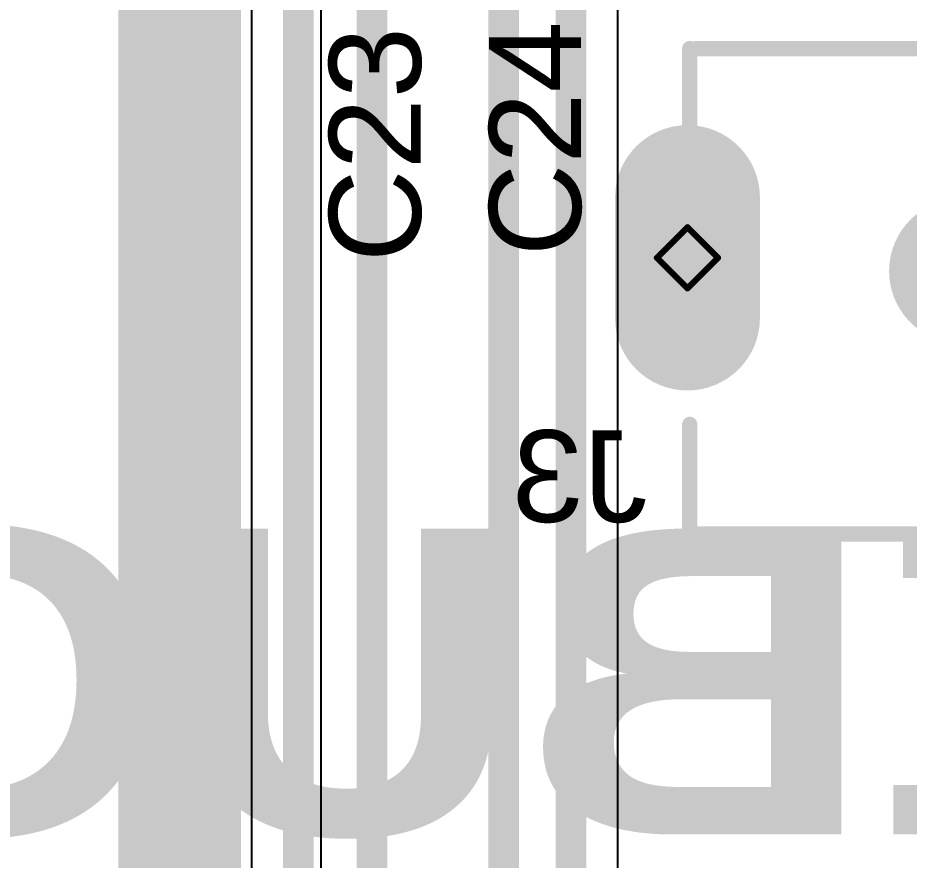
# Model space of a CAD drawing. Header units: inches. Extents: x 0 to 5359, y 0 to 5098.
# Drawn here: x 20.12 to 27.51, y 41.26 to 48.25 of the extents above; entities that cross this region are included whole.
import ezdxf

# ---------------------------------------------------------------- set-up
doc = ezdxf.new("R2010")
doc.units = ezdxf.units.IN
for name, color, linetype in [('Bottom Layer', 5, 'Continuous'), ('Bottom Overlay', 54, 'Continuous'), ('Bottom Solder', 6, 'Continuous'), ('Drill Drawing', 1, 'Continuous'), ('Layer 1', 16, 'Continuous'), ('Layer 2', 76, 'Continuous'), ('Multi-Layer', 9, 'Continuous'), ('Pad Holes', 156, 'Continuous'), ('Top Layer', 1, 'Continuous'), ('Top Overlay', 2, 'Continuous'), ('Top Solder', 216, 'Continuous')]:
    doc.layers.add(name, color=color, linetype=linetype)
doc.styles.add('Arial', font='', dxfattribs={"height": 0.2})
doc.styles.add('Arial Black_Bold', font='', dxfattribs={"height": 0.2})
doc.styles.get('Arial').set_extended_font_data('Arial')
doc.styles.get('Arial Black_Bold').set_extended_font_data('Arial Black', bold=True)

# ---------------------------------------------------------------- blocks, each defined once
blk = doc.blocks.new('U_D_M5DD_Y_3_B_204')
at = {"layer": 'Bottom Layer'}
h = blk.add_hatch(color=5, dxfattribs=at)
edge = h.paths.add_edge_path()
edge.add_arc((-0.6500113999999999, 0.5550027), 0.499999, 0, 360)
h = blk.add_hatch(color=5, dxfattribs=at)
edge = h.paths.add_edge_path()
edge.add_arc((0.6499606, 0.5550027), 0.499999, 0, 360)
h = blk.add_hatch(color=5, dxfattribs=at)
edge = h.paths.add_edge_path()
edge.add_arc((-3.575075399999999, -1.05497376), 0.499999, 180, 360)
edge.add_line((-3.075076399999999, -1.05497376), (-3.075076399999999, -0.05497576000000004))
edge.add_arc((-3.575075399999999, -0.05497575999999999), 0.499999, 0, 180)
edge.add_line((-4.075074399999999, -0.05497575999999993), (-4.075074399999999, -1.05497376))
h = blk.add_hatch(color=5, dxfattribs=at)
edge = h.paths.add_edge_path()
edge.add_arc((3.5750246, -1.0549763), 0.499999, 180, 360)
edge.add_line((4.075023600000001, -1.0549763), (4.075023600000001, -0.05497830000000004))
edge.add_arc((3.5750246, -0.0549783), 0.499999, 0, 180)
edge.add_line((3.0750256, -0.05497829999999994), (3.0750256, -1.0549763))
h = blk.add_hatch(color=5, dxfattribs=at)
edge = h.paths.add_edge_path()
edge.add_arc((-1.2999974, -0.4449953), 0.499999, 0, 360)
h = blk.add_hatch(color=5, dxfattribs=at)
edge = h.paths.add_edge_path()
edge.add_arc((-2.54e-05, -0.4449953), 0.499999, 0, 360)
h = blk.add_hatch(color=5, dxfattribs=at)
edge = h.paths.add_edge_path()
edge.add_arc((1.29994914, -0.4449953), 0.499999, 0, 360)
at = {"layer": 'Bottom Solder'}
h = blk.add_hatch(color=6, dxfattribs=at)
edge = h.paths.add_edge_path()
edge.add_arc((-0.6500113999999999, 0.5550027), 0.601599, 0, 360)
h = blk.add_hatch(color=6, dxfattribs=at)
edge = h.paths.add_edge_path()
edge.add_arc((0.6499606, 0.5550027), 0.601599, 0, 360)
h = blk.add_hatch(color=6, dxfattribs=at)
edge = h.paths.add_edge_path()
edge.add_arc((-3.575075399999999, -1.05497376), 0.601599, 180, 360)
edge.add_line((-2.973476399999999, -1.05497376), (-2.973476399999999, -0.05497576000000004))
edge.add_arc((-3.575075399999999, -0.05497575999999999), 0.601599, 0, 180)
edge.add_line((-4.1766744, -0.05497575999999992), (-4.1766744, -1.05497376))
h = blk.add_hatch(color=6, dxfattribs=at)
edge = h.paths.add_edge_path()
edge.add_arc((3.5750246, -1.0549763), 0.601599, 180, 360)
edge.add_line((4.1766236, -1.0549763), (4.1766236, -0.05497830000000004))
edge.add_arc((3.5750246, -0.0549783), 0.601599, 0, 180)
edge.add_line((2.973425600000001, -0.05497829999999992), (2.973425600000001, -1.0549763))
h = blk.add_hatch(color=6, dxfattribs=at)
edge = h.paths.add_edge_path()
edge.add_arc((-1.2999974, -0.4449953), 0.601599, 0, 360)
h = blk.add_hatch(color=6, dxfattribs=at)
edge = h.paths.add_edge_path()
edge.add_arc((-2.54e-05, -0.4449953), 0.601599, 0, 360)
h = blk.add_hatch(color=6, dxfattribs=at)
edge = h.paths.add_edge_path()
edge.add_arc((1.29994914, -0.4449953), 0.601599, 0, 360)
at = {"layer": 'Layer 1'}
h = blk.add_hatch(color=16, dxfattribs=at)
edge = h.paths.add_edge_path()
edge.add_arc((-0.6500113999999999, 0.5550027), 0.499999, 0, 360)
h = blk.add_hatch(color=16, dxfattribs=at)
edge = h.paths.add_edge_path()
edge.add_arc((0.6499606, 0.5550027), 0.499999, 0, 360)
h = blk.add_hatch(color=16, dxfattribs=at)
edge = h.paths.add_edge_path()
edge.add_arc((-3.575075399999999, -1.05497376), 0.499999, 180, 360)
edge.add_line((-3.075076399999999, -1.05497376), (-3.075076399999999, -0.05497576000000004))
edge.add_arc((-3.575075399999999, -0.05497575999999999), 0.499999, 0, 180)
edge.add_line((-4.075074399999999, -0.05497575999999993), (-4.075074399999999, -1.05497376))
h = blk.add_hatch(color=16, dxfattribs=at)
edge = h.paths.add_edge_path()
edge.add_arc((3.5750246, -1.0549763), 0.499999, 180, 360)
edge.add_line((4.075023600000001, -1.0549763), (4.075023600000001, -0.05497830000000004))
edge.add_arc((3.5750246, -0.0549783), 0.499999, 0, 180)
edge.add_line((3.0750256, -0.05497829999999994), (3.0750256, -1.0549763))
h = blk.add_hatch(color=16, dxfattribs=at)
edge = h.paths.add_edge_path()
edge.add_arc((-1.2999974, -0.4449953), 0.499999, 0, 360)
h = blk.add_hatch(color=16, dxfattribs=at)
edge = h.paths.add_edge_path()
edge.add_arc((-2.54e-05, -0.4449953), 0.499999, 0, 360)
h = blk.add_hatch(color=16, dxfattribs=at)
edge = h.paths.add_edge_path()
edge.add_arc((1.29994914, -0.4449953), 0.499999, 0, 360)
at = {"layer": 'Layer 2'}
h = blk.add_hatch(color=76, dxfattribs=at)
edge = h.paths.add_edge_path()
edge.add_arc((-0.6500113999999999, 0.5550027), 0.499999, 0, 360)
h = blk.add_hatch(color=76, dxfattribs=at)
edge = h.paths.add_edge_path()
edge.add_arc((0.6499606, 0.5550027), 0.499999, 0, 360)
h = blk.add_hatch(color=76, dxfattribs=at)
edge = h.paths.add_edge_path()
edge.add_arc((-3.575075399999999, -1.05497376), 0.499999, 180, 360)
edge.add_line((-3.075076399999999, -1.05497376), (-3.075076399999999, -0.05497576000000004))
edge.add_arc((-3.575075399999999, -0.05497575999999999), 0.499999, 0, 180)
edge.add_line((-4.075074399999999, -0.05497575999999993), (-4.075074399999999, -1.05497376))
h = blk.add_hatch(color=76, dxfattribs=at)
edge = h.paths.add_edge_path()
edge.add_arc((3.5750246, -1.0549763), 0.499999, 180, 360)
edge.add_line((4.075023600000001, -1.0549763), (4.075023600000001, -0.05497830000000004))
edge.add_arc((3.5750246, -0.0549783), 0.499999, 0, 180)
edge.add_line((3.0750256, -0.05497829999999994), (3.0750256, -1.0549763))
h = blk.add_hatch(color=76, dxfattribs=at)
edge = h.paths.add_edge_path()
edge.add_arc((-1.2999974, -0.4449953), 0.499999, 0, 360)
h = blk.add_hatch(color=76, dxfattribs=at)
edge = h.paths.add_edge_path()
edge.add_arc((-2.54e-05, -0.4449953), 0.499999, 0, 360)
h = blk.add_hatch(color=76, dxfattribs=at)
edge = h.paths.add_edge_path()
edge.add_arc((1.29994914, -0.4449953), 0.499999, 0, 360)
at = {"layer": 'Multi-Layer'}
h = blk.add_hatch(color=9, dxfattribs=at)
edge = h.paths.add_edge_path()
edge.add_arc((-0.6500113999999999, 0.5550027), 0.499999, 0, 360)
h = blk.add_hatch(color=9, dxfattribs=at)
edge = h.paths.add_edge_path()
edge.add_arc((0.6499606, 0.5550027), 0.499999, 0, 360)
h = blk.add_hatch(color=9, dxfattribs=at)
edge = h.paths.add_edge_path()
edge.add_arc((-3.575075399999999, -1.05497376), 0.499999, 180, 360)
edge.add_line((-3.075076399999999, -1.05497376), (-3.075076399999999, -0.05497576000000004))
edge.add_arc((-3.575075399999999, -0.05497575999999999), 0.499999, 0, 180)
edge.add_line((-4.075074399999999, -0.05497575999999993), (-4.075074399999999, -1.05497376))
h = blk.add_hatch(color=9, dxfattribs=at)
edge = h.paths.add_edge_path()
edge.add_arc((3.5750246, -1.0549763), 0.499999, 180, 360)
edge.add_line((4.075023600000001, -1.0549763), (4.075023600000001, -0.05497830000000004))
edge.add_arc((3.5750246, -0.0549783), 0.499999, 0, 180)
edge.add_line((3.0750256, -0.05497829999999994), (3.0750256, -1.0549763))
h = blk.add_hatch(color=9, dxfattribs=at)
edge = h.paths.add_edge_path()
edge.add_arc((-1.2999974, -0.4449953), 0.499999, 0, 360)
h = blk.add_hatch(color=9, dxfattribs=at)
edge = h.paths.add_edge_path()
edge.add_arc((-2.54e-05, -0.4449953), 0.499999, 0, 360)
h = blk.add_hatch(color=9, dxfattribs=at)
edge = h.paths.add_edge_path()
edge.add_arc((1.29994914, -0.4449953), 0.499999, 0, 360)
at = {"layer": 'Pad Holes'}
h = blk.add_hatch(color=7, dxfattribs=at)
edge = h.paths.add_edge_path()
edge.add_arc((-0.649986, 0.5550027), 0.2500122, 0, 360)
h = blk.add_hatch(color=7, dxfattribs=at)
edge = h.paths.add_edge_path()
edge.add_arc((0.6500113999999999, 0.5550027), 0.2500122, 0, 360)
h = blk.add_hatch(color=7, dxfattribs=at)
edge = h.paths.add_edge_path()
edge.add_arc((-1.2999974, -0.4449953), 0.2500122, 0, 360)
h = blk.add_hatch(color=7, dxfattribs=at)
edge = h.paths.add_edge_path()
edge.add_arc((0, -0.4449953), 0.2500122, 0, 360)
h = blk.add_hatch(color=7, dxfattribs=at)
edge = h.paths.add_edge_path()
edge.add_arc((1.29999994, -0.4449953), 0.2500122, 0, 360)
at = {"layer": 'Top Layer'}
h = blk.add_hatch(color=1, dxfattribs=at)
edge = h.paths.add_edge_path()
edge.add_arc((-0.6500113999999999, 0.5550027), 0.499999, 0, 360)
h = blk.add_hatch(color=1, dxfattribs=at)
edge = h.paths.add_edge_path()
edge.add_arc((0.6499606, 0.5550027), 0.499999, 0, 360)
h = blk.add_hatch(color=1, dxfattribs=at)
edge = h.paths.add_edge_path()
edge.add_arc((-3.575075399999999, -1.05497376), 0.499999, 180, 360)
edge.add_line((-3.075076399999999, -1.05497376), (-3.075076399999999, -0.05497576000000004))
edge.add_arc((-3.575075399999999, -0.05497575999999999), 0.499999, 0, 180)
edge.add_line((-4.075074399999999, -0.05497575999999993), (-4.075074399999999, -1.05497376))
h = blk.add_hatch(color=1, dxfattribs=at)
edge = h.paths.add_edge_path()
edge.add_arc((3.5750246, -1.0549763), 0.499999, 180, 360)
edge.add_line((4.075023600000001, -1.0549763), (4.075023600000001, -0.05497830000000004))
edge.add_arc((3.5750246, -0.0549783), 0.499999, 0, 180)
edge.add_line((3.0750256, -0.05497829999999994), (3.0750256, -1.0549763))
h = blk.add_hatch(color=1, dxfattribs=at)
edge = h.paths.add_edge_path()
edge.add_arc((-1.2999974, -0.4449953), 0.499999, 0, 360)
h = blk.add_hatch(color=1, dxfattribs=at)
edge = h.paths.add_edge_path()
edge.add_arc((-2.54e-05, -0.4449953), 0.499999, 0, 360)
h = blk.add_hatch(color=1, dxfattribs=at)
edge = h.paths.add_edge_path()
edge.add_arc((1.29994914, -0.4449953), 0.499999, 0, 360)
at = {"layer": 'Top Solder'}
h = blk.add_hatch(color=216, dxfattribs=at)
edge = h.paths.add_edge_path()
edge.add_arc((-0.6500113999999999, 0.5550027), 0.601599, 0, 360)
h = blk.add_hatch(color=216, dxfattribs=at)
edge = h.paths.add_edge_path()
edge.add_arc((0.6499606, 0.5550027), 0.601599, 0, 360)
h = blk.add_hatch(color=216, dxfattribs=at)
edge = h.paths.add_edge_path()
edge.add_arc((-3.575075399999999, -1.05497376), 0.601599, 180, 360)
edge.add_line((-2.973476399999999, -1.05497376), (-2.973476399999999, -0.05497576000000004))
edge.add_arc((-3.575075399999999, -0.05497575999999999), 0.601599, 0, 180)
edge.add_line((-4.1766744, -0.05497575999999992), (-4.1766744, -1.05497376))
h = blk.add_hatch(color=216, dxfattribs=at)
edge = h.paths.add_edge_path()
edge.add_arc((3.5750246, -1.0549763), 0.601599, 180, 360)
edge.add_line((4.1766236, -1.0549763), (4.1766236, -0.05497830000000004))
edge.add_arc((3.5750246, -0.0549783), 0.601599, 0, 180)
edge.add_line((2.973425600000001, -0.05497829999999992), (2.973425600000001, -1.0549763))
h = blk.add_hatch(color=216, dxfattribs=at)
edge = h.paths.add_edge_path()
edge.add_arc((-1.2999974, -0.4449953), 0.601599, 0, 360)
h = blk.add_hatch(color=216, dxfattribs=at)
edge = h.paths.add_edge_path()
edge.add_arc((-2.54e-05, -0.4449953), 0.601599, 0, 360)
h = blk.add_hatch(color=216, dxfattribs=at)
edge = h.paths.add_edge_path()
edge.add_arc((1.29994914, -0.4449953), 0.601599, 0, 360)
at = {"layer": 'Bottom Overlay'}
for points in [[(3.556, 1.7394047, 0.127, 0.127, 0), (-3.499993, 1.73940216, 0.127, 0.127, 0)], [(-3.499993, 1.73940216, 0.127, 0.127, 0), (-3.499993, 0.8246745000000001, 0.127, 0.127, 0)], [(3.556, 1.7394047, 0.127, 0.127, 0), (3.556, 0.8282813, 0.127, 0.127, 0)], [(-3.499993, -1.6298799, 0.127, 0.127, 0), (-3.499993, -2.2925913, 0.127, 0.127, 0)], [(3.556, -1.6334867, 0.127, 0.127, 0), (3.556, -2.2925913, 0.127, 0.127, 0)], [(3.49999554, -2.2925913, 0.127, 0.127, 0), (-3.499993, -2.2925913, 0.127, 0.127, 0)]]:
    blk.add_lwpolyline(points, format="xyseb", dxfattribs=at)
for points in [[(-3.531743, 1.73940216, 0.0635, 0.0635, 1), (-3.468243, 1.73940216, 0.0635, 0.0635, 1)], [(-3.531743, 1.73940216, 0.0635, 0.0635, 1), (-3.468243, 1.73940216, 0.0635, 0.0635, 1)], [(3.52425, 1.7394047, 0.0635, 0.0635, 1), (3.587749999999999, 1.7394047, 0.0635, 0.0635, 1)], [(3.52425, 1.7394047, 0.0635, 0.0635, 1), (3.587749999999999, 1.7394047, 0.0635, 0.0635, 1)], [(-3.531743, 0.8246745000000001, 0.0635, 0.0635, 1), (-3.468243, 0.8246745000000001, 0.0635, 0.0635, 1)], [(3.52425, 0.8282813, 0.0635, 0.0635, 1), (3.587749999999999, 0.8282813, 0.0635, 0.0635, 1)], [(-3.531743, -1.6298799, 0.0635, 0.0635, 1), (-3.468243, -1.6298799, 0.0635, 0.0635, 1)], [(3.52425, -1.6334867, 0.0635, 0.0635, 1), (3.587749999999999, -1.6334867, 0.0635, 0.0635, 1)], [(-3.531743, -2.2925913, 0.0635, 0.0635, 1), (-3.468243, -2.2925913, 0.0635, 0.0635, 1)], [(-3.531743, -2.2925913, 0.0635, 0.0635, 1), (-3.468243, -2.2925913, 0.0635, 0.0635, 1)], [(3.46824554, -2.2925913, 0.0635, 0.0635, 1), (3.53174554, -2.2925913, 0.0635, 0.0635, 1)], [(3.52425, -2.2925913, 0.0635, 0.0635, 1), (3.587749999999999, -2.2925913, 0.0635, 0.0635, 1)]]:
    blk.add_lwpolyline(points, format="xyseb", close=True, dxfattribs=at)

msp = doc.modelspace()

# ---------------------------------------------------------------- linework, layer by layer
at = {"layer": 'Bottom Layer'}
for p, q in [((25.0945777, 14.68002398), (25.0945777, 74.48537553999999)), ((22.0550359, 61.07761977999999), (22.05504098, 17.80462276))]:
    msp.add_line(p, q, dxfattribs=at)
for points in [[(24.14707896, 13.60138504, 0.254, 0.254, 0), (24.14707896, 75.0677188, 0.254, 0.254, 0)], [(24.70611264, 14.66671184, 0.254, 0.254, 0), (24.70611264, 74.66791264, 0.254, 0.254, 0)], [(22.44350096, 73.20324196, 0.254, 0.254, 0), (22.44350604, 17.80462276, 0.254, 0.254, 0)], [(23.0543989, 16.55106672, 0.254, 0.254, 0), (23.05440906, 72.7075, 0.254, 0.254, 0)]]:
    msp.add_lwpolyline(points, format="xyseb", dxfattribs=at)
at = {"layer": 'Drill Drawing'}
for points in [[(25.41940052, 46.25944519999999, 0.0508, 0.0508, 0), (25.67340052, 46.51344519999999, 0.0508, 0.0508, 0)], [(25.67340052, 46.51344519999999, 0.0508, 0.0508, 0), (25.92740052, 46.25944519999999, 0.0508, 0.0508, 0)], [(25.41940052, 46.25944519999999, 0.0508, 0.0508, 0), (25.67340052, 46.0054452, 0.0508, 0.0508, 0)], [(25.67340052, 46.0054452, 0.0508, 0.0508, 0), (25.92740052, 46.25944519999999, 0.0508, 0.0508, 0)]]:
    msp.add_lwpolyline(points, format="xyseb", dxfattribs=at)
for points in [[(25.66070052, 46.51344519999999, 0.0254, 0.0254, 1), (25.68610052, 46.51344519999999, 0.0254, 0.0254, 1)], [(25.66070052, 46.51344519999999, 0.0254, 0.0254, 1), (25.68610052, 46.51344519999999, 0.0254, 0.0254, 1)], [(25.40670052, 46.25944519999999, 0.0254, 0.0254, 1), (25.43210052, 46.25944519999999, 0.0254, 0.0254, 1)], [(25.40670052, 46.25944519999999, 0.0254, 0.0254, 1), (25.43210052, 46.25944519999999, 0.0254, 0.0254, 1)], [(25.91470052, 46.25944519999999, 0.0254, 0.0254, 1), (25.94010052, 46.25944519999999, 0.0254, 0.0254, 1)], [(25.91470052, 46.25944519999999, 0.0254, 0.0254, 1), (25.94010052, 46.25944519999999, 0.0254, 0.0254, 1)], [(25.66070052, 46.0054452, 0.0254, 0.0254, 1), (25.68610052, 46.0054452, 0.0254, 0.0254, 1)], [(25.66070052, 46.0054452, 0.0254, 0.0254, 1), (25.68610052, 46.0054452, 0.0254, 0.0254, 1)]]:
    msp.add_lwpolyline(points, format="xyseb", close=True, dxfattribs=at)
at = {"layer": 'Layer 2'}
msp.add_line((22.63255824, 35.92805108), (22.63255824, 52.3608935), dxfattribs=at)
msp.add_lwpolyline([(21.45821464, 35.36822492, 1.016, 1.016, 0), (21.45821464, 52.73317875999999, 1.016, 1.016, 0)], format="xyseb", dxfattribs=at)

# ---------------------------------------------------------------- block references
at = {"rotation": 180}
msp.add_blockref('U_D_M5DD_Y_3_B_204', (29.24839972, 45.70444249999999), dxfattribs=at)

# ---------------------------------------------------------------- texts
at = {"layer": 'Bottom Overlay', "style": 'Arial', "text_generation_flag": 2}
msp.add_text('J3', height=0.7619999999999999, dxfattribs=at).set_placement((25.3409069, 44.06594692))
at = {"layer": 'Bottom Overlay', "style": 'Arial Black_Bold', "text_generation_flag": 2}
msp.add_text('DEBUG', height=2.54, rotation=360, dxfattribs=at).set_placement((32.86502952, 41.47128612))
at = {"layer": 'Top Overlay', "style": 'Arial'}
for s, p in [('C24', (24.78895474, 46.27176928)), ('C23', (23.4601893, 46.22344832))]:
    msp.add_text(s, height=0.7619999999999999, rotation=90, dxfattribs=at).set_placement(p)

doc.saveas('drawing.dxf')
